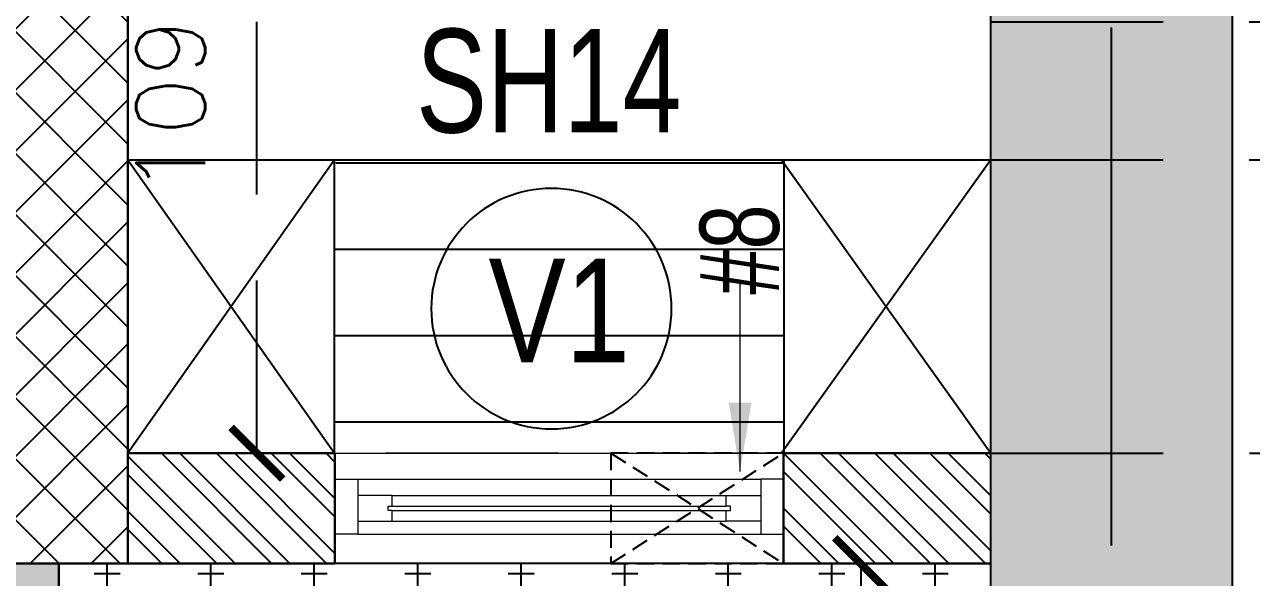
# Model space of a CAD drawing. Header units: millimetres. Extents: x 1124992 to 1258557, y -5767803 to -5695799.
# Drawn here: x 1225962 to 1227740, y -5710719 to -5709918 of the extents above; entities that cross this region are included whole.
import ezdxf
from ezdxf.enums import TextEntityAlignment as Align

# ---------------------------------------------------------------- set-up
doc = ezdxf.new("R2010")
doc.units = ezdxf.units.MM
doc.header["$LTSCALE"] = 1000
doc.header["$MEASUREMENT"] = 0
for name, pattern in [('$1$AUDIT_D_120904163729-0', [0]), ('$36$HIDDEN', [0.375, 0.25, -0.125]), ('3BHK-A$0$AUDIT_D_120904163729-0', [0]), ('3BHK-A$0$HIDDEN', [0.375, 0.25, -0.125]), ('AUDIT_D_120904163729-0', [0]), ('T8(T9 IS SIMILAR) - DIMENSION & TEXTING$0$HIDDEN', [0.375, 0.25, -0.125]), ('T8(T9 IS SIMILAR)$0$$0$HIDDEN', [0.375, 0.25, -0.125]), ('T8(T9 IS SIMILAR)$0$HIDDEN', [0.375, 0.25, -0.125]), ('T8_REFUGE COLUMNS$0$CENTER2', [1.125, 0.75, -0.125, 0.125, -0.125])]:
    doc.linetypes.add(name, pattern=pattern)
doc.layers.get('0').update_dxf_attribs({"linetype": 'AUDIT_D_120904163729-0'})
for name, color, linetype in [('$0$A-HATCH -160', 251, '$1$AUDIT_D_120904163729-0'), ('$21$A-DIMENSIONS', 2, '$36$HIDDEN'), ('3BHK-A$0$A-HATCH -160', 251, '3BHK-A$0$AUDIT_D_120904163729-0'), ('3BHK-A$0$A-TOI SUNK 50MM', 8, 'Continuous'), ('3BHK-A$0$CUT-OUT', 49, 'Continuous'), ('3BHK-A$0$ELE 1', 1, 'Continuous'), ('T8(T9 IS SIMILAR) - DIMENSION & TEXTING$0$A-DIMENSIONS', 2, 'T8(T9 IS SIMILAR) - DIMENSION & TEXTING$0$HIDDEN'), ('T8(T9 IS SIMILAR) - DIMENSION & TEXTING$1$a-window-no', 125, 'Continuous'), ('T8_REFUGE COLUMNS$0$A-CENTERLINE', 193, 'T8_REFUGE COLUMNS$0$CENTER2'), ('T8_REFUGE COLUMNS$0$A-RCC COLS', 3, 'Continuous'), ('T8_TYPICAL COLUMNS$0$A-RCC COLS', 3, 'Continuous')]:
    doc.layers.add(name, color=color, linetype=linetype)
for name, color, linetype, lineweight in [('3BHK-A$0$A-WALL- 160', 6, 'Continuous', 30), ('3BHK-A$0$Ventilator', 5, 'Continuous', 0), ('T8(T9 IS SIMILAR) - DIMENSION & TEXTING$0$R0-18-10-2014-T1-1st Podium Floor Plan$0$Text', 2, 'Continuous', 0), ('T8(T9 IS SIMILAR) - DIMENSION & TEXTING$0$T8 - TYPICAL FLOOR CORE$0$a-Text', 4, 'Continuous', 0), ('T8(T9 IS SIMILAR)$0$D&W', 8, 'Continuous', 25), ('T8(T9 IS SIMILAR)$0$SCPL BEAM', 191, 'T8(T9 IS SIMILAR)$0$$0$HIDDEN', 13)]:
    doc.layers.add(name, color=color, linetype=linetype, lineweight=lineweight)
doc.layers.add('T8_REFUGE COLUMNS$1$COL-HATCH', color=7, linetype='Continuous', lineweight=25, true_color=0xa3a3a3)
doc.styles.add('T8(T9 IS SIMILAR) - DIMENSION & TEXTING$0$ARIAL ARROW', font='swisscl.ttf')
doc.styles.add('T8(T9 IS SIMILAR) - DIMENSION & TEXTING$0$Romans 1', font='romans.shx', dxfattribs={"height": 100})
doc.styles.add('T8(T9 IS SIMILAR) - DIMENSION & TEXTING$0$T8 - TYPICAL FLOOR CORE$0$ARIAL ARROW', font='swisscl.ttf')
doc.styles.add('T8(T9 IS SIMILAR) - DIMENSION & TEXTING$0$Tahoma', font='tahoma.ttf')
doc.styles.add('T8(T9 IS SIMILAR) - DIMENSION & TEXTING$1$LODHA STANDERD', font='sanss___.ttf')
doc.dimstyles.new('T8(T9 IS SIMILAR) - DIMENSION & TEXTING$0$ALPINE S', dxfattribs={"dimscale": 0, "dimtxt": 100, "dimasz": 75, "dimexe": 0, "dimexo": 0, "dimgap": 75, "dimtad": 1, "dimdec": 0, "dimzin": 0, "dimdsep": 46, "dimtxsty": 'T8(T9 IS SIMILAR) - DIMENSION & TEXTING$0$Romans 1', "dimblk": 'T8(T9 IS SIMILAR) - DIMENSION & TEXTING$0$_ArchTick', "dimcen": 0.09, "dimclrd": 256, "dimclre": 256, "dimclrt": 7, "dimadec": 0, "dimazin": 0, "dimtfac": 1, "dimtdec": 0, "dimtofl": 0, "dimtmove": 1, "dimatfit": 0, "dimldrblk": 'T8(T9 IS SIMILAR) - DIMENSION & TEXTING$0$_Open90', "dimfxl": 1, "dimtolj": 1, "dimtzin": 0, "dimarcsym": 0})
doc.dimstyles.new('T8(T9 IS SIMILAR) - DIMENSION & TEXTING$0$SAMATA STD', dxfattribs={"dimtxt": 100, "dimasz": 50, "dimexe": 50, "dimexo": 50, "dimgap": 10, "dimtad": 0, "dimdec": 0, "dimrnd": 5, "dimzin": 0, "dimdsep": 46, "dimtxsty": 'T8(T9 IS SIMILAR) - DIMENSION & TEXTING$0$Tahoma', "dimblk": 'T8(T9 IS SIMILAR) - DIMENSION & TEXTING$0$_Origin2', "dimcen": -50, "dimdle": 50, "dimclrd": 7, "dimclre": 7, "dimclrt": 7, "dimadec": 0, "dimazin": 0, "dimtfac": 1, "dimtdec": 0, "dimtmove": 1, "dimatfit": 3, "dimfxl": 150, "dimtfill": 1, "dimtolj": 1, "dimtzin": 0, "dimlwd": -1, "dimlwe": -1, "dimarcsym": 0})
pattern_1 = [(45, (-0.65, 1285.594), (-39.77475644, 39.77475644), []), (45, (25.864, 1285.594), (-39.77475644, 39.77475644), [])]

# ---------------------------------------------------------------- blocks, each defined once
blk = doc.blocks.new('T8(T9 IS SIMILAR) - DIMENSION & TEXTING$1$WINDOW TAG')
at = {"layer": 'T8(T9 IS SIMILAR) - DIMENSION & TEXTING$1$a-window-no'}
blk.add_circle((0, 0), 174.1, dxfattribs=at)
at = {"layer": 'T8(T9 IS SIMILAR) - DIMENSION & TEXTING$1$a-window-no', "style": 'T8(T9 IS SIMILAR) - DIMENSION & TEXTING$1$LODHA STANDERD'}
blk.add_attdef('WINDOW', text='', height=150, dxfattribs=at).set_placement((11.3, 2.8), align=Align.MIDDLE_CENTER)
blk = doc.blocks.new('T8(T9 IS SIMILAR) - DIMENSION & TEXTING$0$_ArchTick')
at = {"color": 0, "linetype": 'ByBlock', "const_width": 0.15}
blk.add_lwpolyline([(-0.5, -0.5), (0.5, 0.5)], dxfattribs=at)
blk = doc.blocks.new('*D365')
at = {"layer": 'T8(T9 IS SIMILAR) - DIMENSION & TEXTING$0$A-DIMENSIONS', "linetype": 'T8(T9 IS SIMILAR) - DIMENSION & TEXTING$0$HIDDEN', "lineweight": -2, "transparency": 16777216}
for p, q in [((1226191.9, -5709448.8), (1226298.8, -5709448.8)), ((1226206.8, -5710538.7), (1226298.8, -5710538.7))]:
    blk.add_line(p, q, dxfattribs=at)
at = {"layer": 'T8(T9 IS SIMILAR) - DIMENSION & TEXTING$0$A-DIMENSIONS', "lineweight": -2, "transparency": 16777216}
blk.add_line((1226298.8, -5710538.7), (1226298.8, -5709448.8), dxfattribs=at)
at = {"layer": 'T8(T9 IS SIMILAR) - DIMENSION & TEXTING$0$A-DIMENSIONS', "linetype": 'ByBlock', "lineweight": -2, "transparency": 16777216, "xscale": 75, "yscale": 75, "zscale": 75}
for p, rotation in [((1226298.8, -5709448.8), 90), ((1226298.8, -5710538.7), 270)]:
    blk.add_blockref('T8(T9 IS SIMILAR) - DIMENSION & TEXTING$0$_ArchTick', p, dxfattribs=dict(at, rotation=rotation))
at = {"layer": 'T8(T9 IS SIMILAR) - DIMENSION & TEXTING$0$A-DIMENSIONS', "color": 7, "linetype": 'ByBlock', "transparency": 16777216, "insert": (1226173.8, -5709993.7), "char_height": 100, "attachment_point": 5, "rotation": 90, "style": 'T8(T9 IS SIMILAR) - DIMENSION & TEXTING$0$Romans 1'}
blk.add_mtext('\\A1;1090', dxfattribs=at)
blk = doc.blocks.new('T8(T9 IS SIMILAR) - DIMENSION & TEXTING$0$_Open90')
at = {"color": 0, "linetype": 'ByBlock', "lineweight": -2}
for p, q in [((-0.5, 0.5), (0, 0)), ((0, 0), (-1, 0)), ((0, 0), (-0.5, -0.5))]:
    blk.add_line(p, q, dxfattribs=at)
blk = doc.blocks.new('*D374')
at = {"layer": 'T8(T9 IS SIMILAR) - DIMENSION & TEXTING$0$A-DIMENSIONS', "linetype": 'T8(T9 IS SIMILAR) - DIMENSION & TEXTING$0$HIDDEN', "lineweight": -2, "transparency": 16777216}
for p, q in [((1226011.9, -5710698.7), (1226011.9, -5710945.2)), ((1227361.8, -5710698.7), (1227361.8, -5710945.2))]:
    blk.add_line(p, q, dxfattribs=at)
at = {"layer": 'T8(T9 IS SIMILAR) - DIMENSION & TEXTING$0$A-DIMENSIONS', "lineweight": -2, "transparency": 16777216}
blk.add_line((1226011.9, -5710945.2), (1227361.8, -5710945.2), dxfattribs=at)
at = {"layer": 'T8(T9 IS SIMILAR) - DIMENSION & TEXTING$0$A-DIMENSIONS', "linetype": 'ByBlock', "lineweight": -2, "transparency": 16777216, "xscale": 75, "yscale": 75, "zscale": 75, "rotation": 180}
blk.add_blockref('T8(T9 IS SIMILAR) - DIMENSION & TEXTING$0$_ArchTick', (1226011.9, -5710945.2), dxfattribs=at)
at = {"layer": 'T8(T9 IS SIMILAR) - DIMENSION & TEXTING$0$A-DIMENSIONS', "linetype": 'ByBlock', "lineweight": -2, "transparency": 16777216, "xscale": 75, "yscale": 75, "zscale": 75}
blk.add_blockref('T8(T9 IS SIMILAR) - DIMENSION & TEXTING$0$_ArchTick', (1227361.8, -5710945.2), dxfattribs=at)
at = {"layer": 'T8(T9 IS SIMILAR) - DIMENSION & TEXTING$0$A-DIMENSIONS', "color": 7, "linetype": 'ByBlock', "transparency": 16777216, "insert": (1226686.8, -5710820.2), "char_height": 100, "attachment_point": 5, "style": 'T8(T9 IS SIMILAR) - DIMENSION & TEXTING$0$Romans 1'}
blk.add_mtext('\\A1;1350', dxfattribs=at)
blk = doc.blocks.new('*D375')
at = {"layer": 'T8(T9 IS SIMILAR) - DIMENSION & TEXTING$0$A-DIMENSIONS', "linetype": 'T8(T9 IS SIMILAR) - DIMENSION & TEXTING$0$HIDDEN', "lineweight": -2, "transparency": 16777216}
for p, q in [((1227226.8, -5710698.7), (1227173.7, -5710698.7)), ((1227226.8, -5713148.7), (1227173.7, -5713148.7))]:
    blk.add_line(p, q, dxfattribs=at)
at = {"layer": 'T8(T9 IS SIMILAR) - DIMENSION & TEXTING$0$A-DIMENSIONS', "lineweight": -2, "transparency": 16777216}
blk.add_line((1227173.7, -5710698.7), (1227173.7, -5713148.7), dxfattribs=at)
at = {"layer": 'T8(T9 IS SIMILAR) - DIMENSION & TEXTING$0$A-DIMENSIONS', "linetype": 'ByBlock', "lineweight": -2, "transparency": 16777216, "xscale": 75, "yscale": 75, "zscale": 75}
for p, rotation in [((1227173.7, -5710698.7), 90), ((1227173.7, -5713148.7), 270)]:
    blk.add_blockref('T8(T9 IS SIMILAR) - DIMENSION & TEXTING$0$_ArchTick', p, dxfattribs=dict(at, rotation=rotation))
at = {"layer": 'T8(T9 IS SIMILAR) - DIMENSION & TEXTING$0$A-DIMENSIONS', "color": 7, "linetype": 'ByBlock', "transparency": 16777216, "insert": (1227048.7, -5711923.7), "char_height": 100, "attachment_point": 5, "rotation": 90, "style": 'T8(T9 IS SIMILAR) - DIMENSION & TEXTING$0$Romans 1'}
blk.add_mtext('\\A1;2450', dxfattribs=at)
blk = doc.blocks.new('T8(T9 IS SIMILAR) - DIMENSION & TEXTING$0$_Origin2')
at = {"color": 0, "linetype": 'ByBlock', "lineweight": -2}
blk.add_line((-0.5, 0), (-1, 0), dxfattribs=at)
for radius in [0.5, 0.25]:
    blk.add_circle((0, 0), radius, dxfattribs=at)
blk = doc.blocks.new('*D184')
at = {"layer": 'T8(T9 IS SIMILAR) - DIMENSION & TEXTING$0$A-DIMENSIONS', "linetype": 'T8(T9 IS SIMILAR) - DIMENSION & TEXTING$0$HIDDEN', "lineweight": -2, "transparency": 16777216}
for p, q in [((1227362.1, -5709448.7), (1227974, -5709448.7)), ((1227362.1, -5709913.7), (1227974, -5709913.7))]:
    blk.add_line(p, q, dxfattribs=at)
at = {"layer": 'T8(T9 IS SIMILAR) - DIMENSION & TEXTING$0$A-DIMENSIONS', "lineweight": -2, "transparency": 16777216}
blk.add_line((1227974, -5709448.7), (1227974, -5709913.7), dxfattribs=at)
at = {"layer": 'T8(T9 IS SIMILAR) - DIMENSION & TEXTING$0$A-DIMENSIONS', "linetype": 'ByBlock', "lineweight": -2, "transparency": 16777216, "xscale": 75, "yscale": 75, "zscale": 75}
for p, rotation in [((1227974, -5709448.7), 90), ((1227974, -5709913.7), 270)]:
    blk.add_blockref('T8(T9 IS SIMILAR) - DIMENSION & TEXTING$0$_ArchTick', p, dxfattribs=dict(at, rotation=rotation))
at = {"layer": 'T8(T9 IS SIMILAR) - DIMENSION & TEXTING$0$A-DIMENSIONS', "color": 7, "linetype": 'ByBlock', "transparency": 16777216, "insert": (1227849, -5709681.2), "char_height": 100, "attachment_point": 5, "rotation": 90, "style": 'T8(T9 IS SIMILAR) - DIMENSION & TEXTING$0$Romans 1'}
blk.add_mtext('\\A1;465', dxfattribs=at)
blk = doc.blocks.new('*D185')
at = {"layer": 'T8(T9 IS SIMILAR) - DIMENSION & TEXTING$0$A-DIMENSIONS', "linetype": 'T8(T9 IS SIMILAR) - DIMENSION & TEXTING$0$HIDDEN', "lineweight": -2, "transparency": 16777216}
for p, q in [((1227361.8, -5709913.7), (1227974, -5709913.7)), ((1227361.8, -5710113.7), (1227974, -5710113.7))]:
    blk.add_line(p, q, dxfattribs=at)
at = {"layer": 'T8(T9 IS SIMILAR) - DIMENSION & TEXTING$0$A-DIMENSIONS', "lineweight": -2, "transparency": 16777216}
blk.add_line((1227974, -5709913.7), (1227974, -5710113.7), dxfattribs=at)
at = {"layer": 'T8(T9 IS SIMILAR) - DIMENSION & TEXTING$0$A-DIMENSIONS', "linetype": 'ByBlock', "lineweight": -2, "transparency": 16777216, "xscale": 75, "yscale": 75, "zscale": 75}
for p, rotation in [((1227974, -5709913.7), 90), ((1227974, -5710113.7), 270)]:
    blk.add_blockref('T8(T9 IS SIMILAR) - DIMENSION & TEXTING$0$_ArchTick', p, dxfattribs=dict(at, rotation=rotation))
at = {"layer": 'T8(T9 IS SIMILAR) - DIMENSION & TEXTING$0$A-DIMENSIONS', "color": 7, "linetype": 'ByBlock', "transparency": 16777216, "insert": (1227849, -5710013.7), "char_height": 100, "attachment_point": 5, "rotation": 90, "style": 'T8(T9 IS SIMILAR) - DIMENSION & TEXTING$0$Romans 1'}
blk.add_mtext('\\A1;200', dxfattribs=at)
blk = doc.blocks.new('*D186')
at = {"layer": 'T8(T9 IS SIMILAR) - DIMENSION & TEXTING$0$A-DIMENSIONS', "linetype": 'T8(T9 IS SIMILAR) - DIMENSION & TEXTING$0$HIDDEN', "lineweight": -2, "transparency": 16777216}
for p, q in [((1227362.1, -5710113.7), (1227974, -5710113.7)), ((1227362.1, -5710538.5), (1227974, -5710538.5))]:
    blk.add_line(p, q, dxfattribs=at)
at = {"layer": 'T8(T9 IS SIMILAR) - DIMENSION & TEXTING$0$A-DIMENSIONS', "lineweight": -2, "transparency": 16777216}
blk.add_line((1227974, -5710113.7), (1227974, -5710538.5), dxfattribs=at)
at = {"layer": 'T8(T9 IS SIMILAR) - DIMENSION & TEXTING$0$A-DIMENSIONS', "linetype": 'ByBlock', "lineweight": -2, "transparency": 16777216, "xscale": 75, "yscale": 75, "zscale": 75}
for p, rotation in [((1227974, -5710113.7), 90), ((1227974, -5710538.5), 270)]:
    blk.add_blockref('T8(T9 IS SIMILAR) - DIMENSION & TEXTING$0$_ArchTick', p, dxfattribs=dict(at, rotation=rotation))
at = {"layer": 'T8(T9 IS SIMILAR) - DIMENSION & TEXTING$0$A-DIMENSIONS', "color": 7, "linetype": 'ByBlock', "transparency": 16777216, "insert": (1227849, -5710326.1), "char_height": 100, "attachment_point": 5, "rotation": 90, "style": 'T8(T9 IS SIMILAR) - DIMENSION & TEXTING$0$Romans 1'}
blk.add_mtext('\\A1;425', dxfattribs=at)
blk = doc.blocks.new('T8_REFUGE COLUMNS')
at = {"layer": 'T8_REFUGE COLUMNS$1$COL-HATCH', "linetype": 'ByBlock'}
h = blk.add_hatch(color=256, dxfattribs=at)
h.dxf.hatch_style = 1
h.paths.add_polyline_path([(1227712.1, -5718799.9), (1227362.1, -5718799.9), (1227362.1, -5709299.9), (1227712.1, -5709299.9)])
at = {"layer": 'T8_REFUGE COLUMNS$0$A-CENTERLINE'}
blk.add_line((1227537.1, -5720797.2), (1227537.1, -5702690.8), dxfattribs=at)
at = {"layer": 'T8_REFUGE COLUMNS$0$A-RCC COLS', "linetype": 'ByBlock'}
blk.add_lwpolyline([(1227712.1, -5718799.9), (1227362.1, -5718799.9), (1227362.1, -5709299.9), (1227712.1, -5709299.9)], close=True, dxfattribs=at)
blk = doc.blocks.new('T8_TYPICAL COLUMNS')
at = {"layer": 'T8_TYPICAL COLUMNS$0$A-RCC COLS', "linetype": 'ByBlock'}
blk.add_blockref('T8_REFUGE COLUMNS', (0, 0), dxfattribs=at)
blk = doc.blocks.new('3BHK-A$0$V1')
at = {"layer": '3BHK-A$0$Ventilator'}
for p, q in [((1139503.9, -5700057.1), (1140153.9, -5700057.1)), ((1139503.9, -5700217.1), (1140153.9, -5700217.1))]:
    blk.add_line(p, q, dxfattribs=at)
at = {"layer": '3BHK-A$0$Ventilator', "color": 8}
for p, q in [((1139536.9, -5700094.6), (1140120.9, -5700094.6)), ((1139586.9, -5700118.3), (1140070.9, -5700118.3)), ((1139586.9, -5700155.8), (1140070.9, -5700155.8)), ((1139536.9, -5700174.6), (1140120.9, -5700174.6))]:
    blk.add_line(p, q, dxfattribs=at)
at = {"layer": '3BHK-A$0$Ventilator', "color": 5}
for p, q in [((1139586.9, -5700134.1), (1140070.9, -5700134.1)), ((1139586.9, -5700140.1), (1140070.9, -5700140.1))]:
    blk.add_line(p, q, dxfattribs=at)
at = {"layer": '3BHK-A$0$Ventilator', "color": 4}
for points in [[(1139503.9, -5700094.6), (1139536.9, -5700094.6), (1139536.9, -5700174.6), (1139503.9, -5700174.6)], [(1140153.9, -5700094.6), (1140120.9, -5700094.6), (1140120.9, -5700174.6), (1140153.9, -5700174.6)], [(1139586.9, -5700134.1), (1139586.9, -5700118.3), (1139536.9, -5700118.3), (1139536.9, -5700155.8), (1139586.9, -5700155.8), (1139586.9, -5700140.1), (1139580.9, -5700140.1), (1139580.9, -5700134.1)], [(1140070.9, -5700134.1), (1140070.9, -5700118.3), (1140120.9, -5700118.3), (1140120.9, -5700155.8), (1140070.9, -5700155.8), (1140070.9, -5700140.1), (1140076.9, -5700140.1), (1140076.9, -5700134.1)]]:
    blk.add_lwpolyline(points, close=True, dxfattribs=at)
blk = doc.blocks.new('3BHK-A')
at = {"layer": '3BHK-A$0$A-HATCH -160', "linetype": 'ByBlock'}
h = blk.add_hatch(dxfattribs=at)
h.set_pattern_fill('ZIGZAG', color=256, scale=250)
h.set_pattern_definition([(9e-15, (1e-08, 0), (31.25, 31.25), [31.25, -31.25]), (90, (31.25, 0), (-31.25, 31.25), [31.25, -31.25])])
h.paths.add_polyline_path([(1185182.8, -5714749.5), (1186532.7, -5714749.5), (1186532.7, -5714149.5), (1186632.7, -5714149.5), (1186632.7, -5714749.5), (1188712.7, -5714749.5), (1188712.7, -5714049.5), (1189032.5, -5714049.5), (1189032.5, -5714149.5), (1188812.7, -5714149.5), (1188812.7, -5715449.5), (1189032.5, -5715449.5), (1189032.5, -5715549.5), (1188712.7, -5715549.5), (1188712.7, -5714849.5), (1186632.7, -5714849.5), (1186632.7, -5715664.5), (1186532.7, -5715664.5), (1186532.7, -5714849.5), (1185182.8, -5714849.5)])
h.paths.add_polyline_path([(1185182.8, -5713249.5), (1185782.7, -5713249.5), (1185782.7, -5713149.5), (1185182.8, -5713149.5)])
h.paths.add_polyline_path([(1186532.7, -5710699.5), (1186632.7, -5710699.5), (1186632.7, -5713249.5), (1186532.7, -5713249.5)])
h.paths.add_polyline_path([(1186532.7, -5717399.5), (1186632.7, -5717399.5), (1186632.7, -5716414.5), (1186532.7, -5716414.5)])
h.paths.add_polyline_path([(1194902.2, -5715375), (1194082.3, -5715375), (1194082.3, -5715475), (1194902.2, -5715475)])
h.paths.add_polyline_path([(1195782.2, -5715375), (1196682.2, -5715375), (1196682.2, -5715475), (1195782.2, -5715475)])
h.paths.add_polyline_path([(1194132.5, -5714149.9), (1196532.4, -5714149.9), (1196532.4, -5714049.9), (1194132.5, -5714049.9)])
h.paths.add_polyline_path([(1197432.4, -5711800.2), (1197532.4, -5711800.2), (1197532.4, -5714149.9), (1197432.4, -5714149.9)])
h.paths.add_polyline_path([(1198282.4, -5714149.9), (1198958.7, -5714149.9), (1198958.7, -5714049.9), (1198282.4, -5714049.9)])
h.paths.add_polyline_path([(1196871.9, -5720208.6), (1196082.2, -5720209.7), (1196082.3, -5720109.7), (1196082.2, -5720109.7), (1196182.2, -5720109.7), (1196871.9, -5720108.6)])
h.paths.add_polyline_path([(1193397.2, -5709939.9), (1193882.3, -5709939.6), (1193882.3, -5710040.1), (1193397.3, -5710040.1)])
h.paths.add_polyline_path([(1186632.7, -5708554.7), (1187192.3, -5708554.8), (1187192.3, -5708654.7), (1186632.7, -5708654.7)])
h.paths.add_polyline_path([(1194182.3, -5715724), (1194082.3, -5715724), (1194082.3, -5715474), (1194182.3, -5715474)])
h = blk.add_hatch(dxfattribs=at)
h.set_pattern_fill('ANSI37', color=256, scale=500)
h.set_pattern_definition([(45, (-0.65, 1286.84), (-44.1941738, 44.1941738), []), (135, (-0.65, 1286.84), (-44.1941738, -44.1941738), [])])
h.paths.add_polyline_path([(1186432.8, -5709298.6), (1186632.7, -5709298.6), (1186632.7, -5710698.5), (1186432.9, -5710698.5)])
h = blk.add_hatch(dxfattribs=at)
h.set_pattern_fill('ANSI32', color=256, scale=150)
h.set_pattern_definition(pattern_1)
h.paths.add_polyline_path([(1185182.4, -5710698.5), (1185482.8, -5710698.4), (1185482.8, -5710538.5), (1185182.1, -5710538.5)])
h = blk.add_hatch(dxfattribs=at)
h.set_pattern_fill('ANSI32', color=256, scale=150)
h.set_pattern_definition(pattern_1)
h.paths.add_polyline_path([(1186132.8, -5710699.7), (1186432.9, -5710699.7), (1186432.9, -5710539.7), (1186132.8, -5710539.7)])
at = {"layer": '3BHK-A$0$A-TOI SUNK 50MM'}
h = blk.add_hatch(dxfattribs=at)
h.set_pattern_fill('CROSS', color=256, scale=300, style=0)
h.set_pattern_definition([(9e-15, (-0.65, 1286.84), (75, 75), [37.5, -112.5]), (90, (18.1, 1268.09), (-75, 75), [37.5, -112.5])])
h.paths.add_polyline_path([(1186532.7, -5713148.5), (1185182.4, -5713148.5), (1185182.4, -5710698.5), (1186532.7, -5710698.5)])
h.paths.add_polyline_path([(1185182.4, -5714848.6), (1186532.7, -5714848.6), (1186532.7, -5717398.5), (1185182.4, -5717398.5)])
at = {"layer": '3BHK-A$0$CUT-OUT'}
h = blk.add_hatch(dxfattribs=at)
h.set_pattern_fill('ANSI31', color=256, scale=1000, angle=135)
h.set_pattern_definition([(180, (23756.71, 9256.17), (-2e-14, -125), [])])
edge = h.paths.add_edge_path()
edge.add_line((1185483.8, -5710113.7), (1186131.5, -5710113.7))
edge.add_line((1186131.5, -5710113.7), (1186133.8, -5710538.5))
edge.add_line((1186133.8, -5710538.5), (1185483.1, -5710538.5))
edge.add_line((1185483.1, -5710538.5), (1185480.8, -5710113.7))
at = {"linetype": '3BHK-A$0$HIDDEN', "ltscale": 0.1}
for p, q in [((1185732.8, -5710698.4, 0), (1185482.8, -5710538.4, 0)), ((1185732.8, -5710538.4, 0), (1185482.8, -5710698.4, 0))]:
    blk.add_line(p, q, dxfattribs=at)
at = {"linetype": '3BHK-A$0$HIDDEN', "ltscale": 0.1, "elevation": 0}
blk.add_lwpolyline([(1185732.8, -5710698.4), (1185482.8, -5710698.4), (1185482.8, -5710538.4), (1185732.8, -5710538.4)], close=True, dxfattribs=at)
at = {"layer": '3BHK-A$0$A-TOI SUNK 50MM', "elevation": 0}
blk.add_lwpolyline([(1186532.7, -5713148.5), (1185182.4, -5713148.5), (1185182.4, -5710698.5), (1186532.7, -5710698.5)], close=True, dxfattribs=at)
at = {"layer": '3BHK-A$0$A-WALL- 160', "linetype": 'ByBlock'}
for p, q in [((1186432.9, -5710698.5, 0.1), (1186432.8, -5709298.6, -0.6)), ((1185482.8, -5710538.5, 0), (1185182.5, -5710538.5, -0.5)), ((1185482.8, -5710698.5, 0), (1185482.8, -5710538.5, 0)), ((1186132.8, -5710698.5, 0), (1186132.8, -5710538.5, 0)), ((1186432.9, -5710538.5, 0), (1186132.8, -5710538.5, 0)), ((1185482.8, -5710698.5, 0), (1185182.8, -5710698.5, 0)), ((1186632.7, -5710698.5, 0), (1186132.8, -5710698.5, 0)), ((1186532.7, -5713248.5, 0), (1186532.7, -5710698.5, 0))]:
    blk.add_line(p, q, dxfattribs=at)
at = {"layer": '3BHK-A$0$CUT-OUT'}
for p, q in [((1185182.5, -5710113.7, 0.2), (1185485.5, -5710538.5, 0.2)), ((1185485.5, -5710113.7, 0.6), (1185182.5, -5710538.5, -0.5)), ((1186432.8, -5710113.7, 0.1), (1186133.2, -5710538.5, 0)), ((1186133.2, -5710113.7, 0.2), (1186432.9, -5710538.5, 0))]:
    blk.add_line(p, q, dxfattribs=at)
at = {"layer": '3BHK-A$0$ELE 1', "linetype": 'ByBlock'}
for p, q in [((1186432.8, -5710113.7, 0.1), (1185182.5, -5710113.7, -0.5)), ((1185482.5, -5710113.7, 0), (1185482.5, -5710538.5, 0)), ((1186133.2, -5710538.5, 0), (1186133.2, -5710113.7, 0))]:
    blk.add_line(p, q, dxfattribs=at)
at = {"layer": '3BHK-A$0$A-WALL- 160', "linetype": 'ByBlock', "xscale": -1}
blk.add_blockref('3BHK-A$0$V1', (2325636.7, -10481.4, 0), dxfattribs=at)
blk = doc.blocks.new('T8(T9 IS SIMILAR)')
at = {"layer": 'T8(T9 IS SIMILAR)$0$SCPL BEAM', "linetype": 'T8(T9 IS SIMILAR)$0$HIDDEN'}
blk.add_line((1226110.6, -5710538.2, -0.5), (1227361.3, -5710538.2, -0.5), dxfattribs=at)
at = {"layer": 'T8(T9 IS SIMILAR)$0$D&W', "linetype": 'ByBlock'}
blk.add_blockref('T8_TYPICAL COLUMNS', (0, 0), dxfattribs=at)
at = {"layer": 'T8(T9 IS SIMILAR)$0$D&W', "linetype": 'ByBlock', "xscale": -1}
blk.add_blockref('3BHK-A', (2412544.6, 0, 0.5), dxfattribs=at)
blk = doc.blocks.new('T8(T9 IS SIMILAR) - DIMENSION & TEXTING')
at = {"layer": 'T8(T9 IS SIMILAR) - DIMENSION & TEXTING$1$a-window-no'}
ref = blk.add_blockref('T8(T9 IS SIMILAR) - DIMENSION & TEXTING$1$WINDOW TAG', (1226725.5, -5710329.2, 0.5), dxfattribs=dict(at, xscale=-1, rotation=180))
ref.add_attrib('WINDOW', 'V1', dxfattribs={"height": 150, "style": 'T8(T9 IS SIMILAR) - DIMENSION & TEXTING$1$LODHA STANDERD', "width": 0.8}).set_placement((1226736.9, -5710332, 0.5), align=Align.MIDDLE_CENTER)
at = {"layer": 'T8(T9 IS SIMILAR) - DIMENSION & TEXTING$0$R0-18-10-2014-T1-1st Podium Floor Plan$0$Text', "linetype": 'ByBlock', "style": 'T8(T9 IS SIMILAR) - DIMENSION & TEXTING$0$ARIAL ARROW'}
blk.add_text('#8', height=114.75, rotation=90, dxfattribs=at).set_placement((1227055.2, -5710309.1, 0))
at = {"layer": 'T8(T9 IS SIMILAR) - DIMENSION & TEXTING$0$T8 - TYPICAL FLOOR CORE$0$a-Text', "linetype": 'ByBlock', "insert": (1224972.7, -5710076.2, 0.6), "char_height": 150, "width": 3499.366, "attachment_point": 7, "style": 'T8(T9 IS SIMILAR) - DIMENSION & TEXTING$0$T8 - TYPICAL FLOOR CORE$0$ARIAL ARROW'}
blk.add_mtext('\\pi1556.87476;SH14', dxfattribs=at)
at = {"layer": 'T8(T9 IS SIMILAR) - DIMENSION & TEXTING$0$A-DIMENSIONS', "linetype": 'ByBlock'}
for base, p1, p2, picture, middle in [((1226298.8, -5709448.8, 0.5), (1226206.8, -5710538.7, 0.5), (1226191.9, -5709448.8, 0.5), '*D365', (1226173.8, -5709993.7, 0.5)), ((1227974, -5709913.7), (1227362.1, -5709448.7, 0), (1227362.1, -5709913.7, 0), '*D184', (1227849, -5709681.2)), ((1227974, -5710538.5), (1227362.1, -5710113.7, 0.7), (1227362.1, -5710538.5, 0), '*D186', (1227849, -5710326.1)), ((1227173.7, -5713148.7, 0.5), (1227226.8, -5710698.7, 0.5), (1227226.8, -5713148.7, 0.5), '*D375', (1227048.7, -5711923.7, 0.5))]:
    dim = blk.add_linear_dim(base=base, p1=p1, p2=p2, angle=90, dimstyle='T8(T9 IS SIMILAR) - DIMENSION & TEXTING$0$ALPINE S', override={"dimscale": 1, "dimfxl": 5, "dimarcsym": 1}, dxfattribs=at)
    dim.commit()
    dim.dimension.update_dxf_attribs({"geometry": picture, "text_midpoint": middle})
dim = blk.add_linear_dim(base=(1227974, -5710113.7), p1=(1227361.8, -5709913.7, 0.7), p2=(1227361.8, -5710113.7, 0), angle=90, dimstyle='T8(T9 IS SIMILAR) - DIMENSION & TEXTING$0$ALPINE S', override={"dimscale": 1, "dimfxl": 5, "dimarcsym": 1}, dxfattribs=at)
dim.commit()
dim.dimension.update_dxf_attribs({"geometry": '*D185', "text_midpoint": (1227974, -5710013.7), "dimtype": 128})
dim = blk.add_linear_dim(base=(1227361.8, -5710945.2, 0.5), p1=(1226011.9, -5710698.7, 0.5), p2=(1227361.8, -5710698.7, 0.5), dimstyle='T8(T9 IS SIMILAR) - DIMENSION & TEXTING$0$ALPINE S', override={"dimscale": 1, "dimfxl": 5, "dimarcsym": 1}, dxfattribs=at)
dim.commit()
dim.dimension.update_dxf_attribs({"geometry": '*D374', "text_midpoint": (1226686.8, -5710820.2, 0.5)})
at = {"layer": 'T8(T9 IS SIMILAR) - DIMENSION & TEXTING$0$R0-18-10-2014-T1-1st Podium Floor Plan$0$Text'}
blk.add_leader([(1226998.9, -5710565.3), (1226998.9, -5710289.4), (1226998.9, -5710295.5)], dimstyle='T8(T9 IS SIMILAR) - DIMENSION & TEXTING$0$SAMATA STD', override={"dimscale": 1, "dimasz": 100, "dimclrd": 2, "dimfxlon": 1, "dimarcsym": 1}, dxfattribs=at)

msp = doc.modelspace()

# ---------------------------------------------------------------- block references
at = {"layer": '$21$A-DIMENSIONS', "linetype": 'ByBlock'}
msp.add_blockref('T8(T9 IS SIMILAR)', (0, 0), dxfattribs=at)

# ---------------------------------------------------------------- next in the draw order: block references
at = {"layer": '$0$A-HATCH -160', "linetype": 'ByBlock'}
msp.add_blockref('T8(T9 IS SIMILAR) - DIMENSION & TEXTING', (0, 0), dxfattribs=at)

doc.saveas('drawing.dxf')
